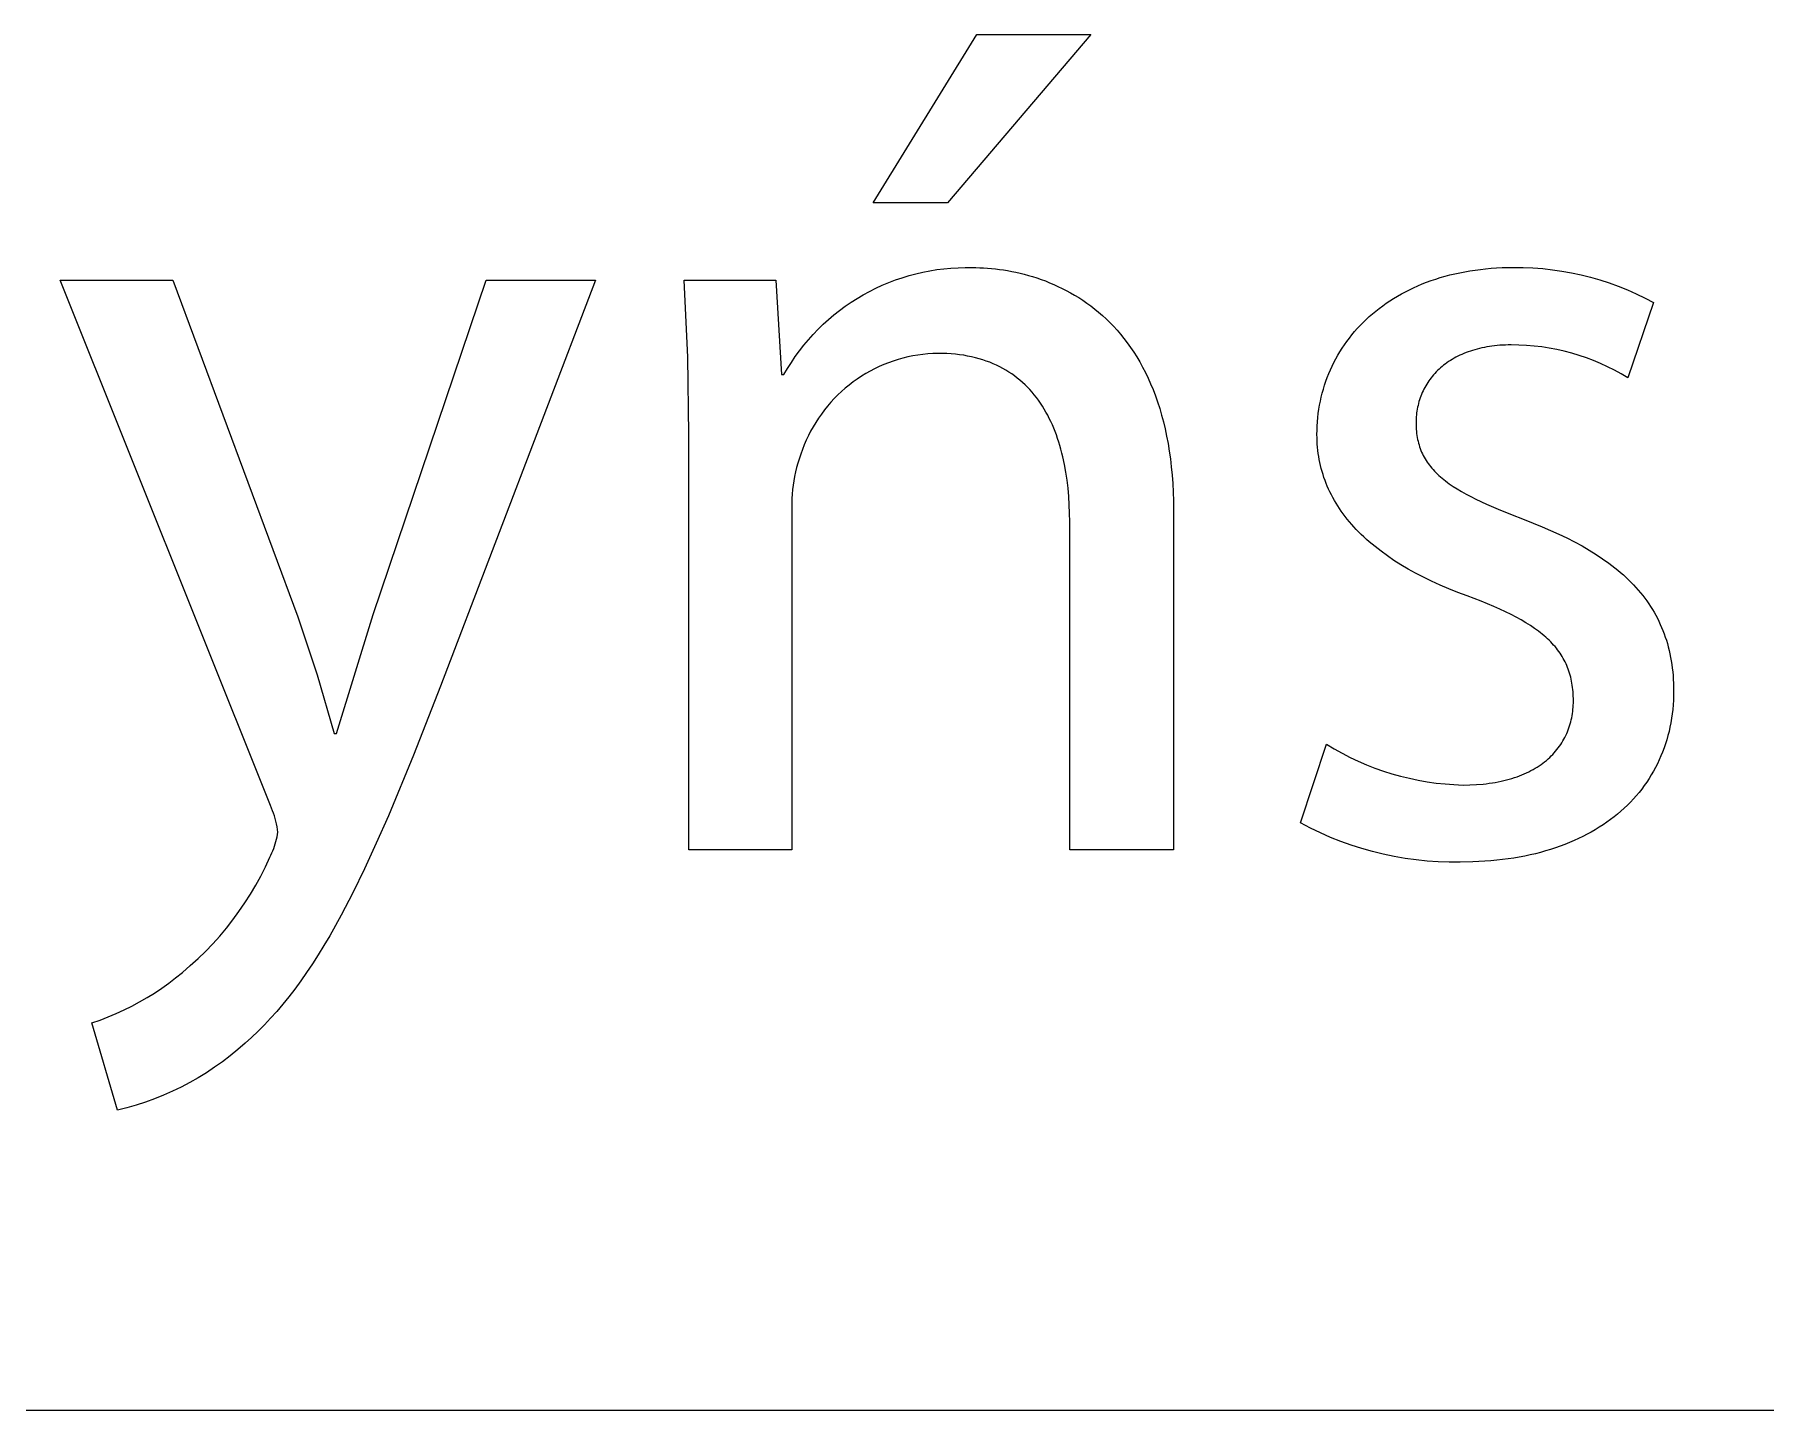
# Model space of a CAD drawing. Header units: millimetres. Extents: x 1422 to 6060, y -58 to 3182.
# Drawn here: x 5380.7 to 5449, y -57.9 to -3.7 of the extents above; entities that cross this region are included whole.
import ezdxf

# ---------------------------------------------------------------- set-up
doc = ezdxf.new("R2010")
doc.units = ezdxf.units.MM
doc.header["$MEASUREMENT"] = 0
doc.layers.add('Domyślny', color=7, linetype='Continuous', true_color=0x000000)

msp = doc.modelspace()

# ---------------------------------------------------------------- linework, layer by layer
at = {"layer": 'Domyślny', "color": 18, "lineweight": 15, "true_color": 0x000000}
for p, q in [((5413.796, -10.305), (5417.889, -3.665)), ((5422.383, -3.665), (5416.731, -10.305)), ((5417.889, -3.665), (5422.383, -3.665)), ((5416.731, -10.305), (5413.796, -10.305)), ((5416.028, -12.98), (5416.305, -12.935)), ((5416.305, -12.935), (5416.583, -12.9)), ((5416.583, -12.9), (5416.863, -12.874)), ((5416.863, -12.874), (5417.143, -12.857)), ((5417.143, -12.857), (5417.423, -12.85)), ((5417.423, -12.85), (5417.703, -12.853)), ((5417.703, -12.853), (5417.85, -12.854)), ((5417.85, -12.854), (5417.999, -12.859)), ((5417.999, -12.859), (5418.151, -12.866)), ((5418.151, -12.866), (5418.304, -12.876)), ((5418.304, -12.876), (5418.459, -12.889)), ((5418.459, -12.889), (5418.617, -12.905)), ((5418.617, -12.905), (5418.775, -12.925)), ((5418.775, -12.925), (5418.936, -12.948)), ((5418.936, -12.948), (5419.097, -12.974)), ((5437.334, -12.981), (5437.539, -12.949)), ((5437.539, -12.949), (5437.747, -12.922)), ((5437.747, -12.922), (5437.957, -12.899)), ((5437.957, -12.899), (5438.171, -12.88)), ((5438.171, -12.88), (5438.388, -12.865)), ((5438.388, -12.865), (5438.607, -12.854)), ((5438.607, -12.854), (5438.83, -12.848)), ((5438.83, -12.848), (5439.055, -12.845)), ((5439.055, -12.845), (5439.439, -12.849)), ((5439.439, -12.849), (5439.823, -12.865)), ((5439.823, -12.865), (5440.206, -12.894)), ((5440.206, -12.894), (5440.588, -12.936)), ((5440.588, -12.936), (5440.968, -12.992)), ((5390.019, -34.072), (5381.726, -13.347)), ((5381.726, -13.347), (5386.174, -13.347)), ((5386.174, -13.347), (5391.1, -26.628)), ((5394.065, -26.536), (5398.528, -13.347)), ((5402.837, -13.347), (5396.721, -29.362)), ((5398.528, -13.347), (5402.837, -13.347)), ((5406.482, -16.388), (5406.337, -13.347)), ((5406.337, -13.347), (5409.951, -13.347)), ((5409.951, -13.347), (5410.183, -17.069)), ((5413.9, -13.668), (5414.155, -13.551)), ((5414.155, -13.551), (5414.413, -13.442)), ((5414.413, -13.442), (5414.675, -13.342)), ((5414.675, -13.342), (5414.941, -13.252)), ((5414.941, -13.252), (5415.209, -13.17)), ((5415.209, -13.17), (5415.48, -13.097)), ((5415.48, -13.097), (5415.753, -13.034)), ((5415.753, -13.034), (5416.028, -12.98)), ((5419.097, -12.974), (5419.26, -13.004)), ((5419.26, -13.004), (5419.424, -13.038)), ((5419.424, -13.038), (5419.589, -13.075)), ((5419.589, -13.075), (5419.754, -13.116)), ((5419.754, -13.116), (5419.92, -13.161)), ((5419.92, -13.161), (5420.086, -13.21)), ((5420.086, -13.21), (5420.253, -13.263)), ((5420.253, -13.263), (5420.42, -13.32)), ((5420.42, -13.32), (5420.587, -13.382)), ((5420.587, -13.382), (5420.754, -13.448)), ((5420.754, -13.448), (5420.92, -13.518)), ((5420.92, -13.518), (5421.086, -13.593)), ((5421.086, -13.593), (5421.251, -13.672)), ((5434.951, -13.725), (5435.115, -13.647)), ((5435.115, -13.647), (5435.282, -13.572)), ((5435.282, -13.572), (5435.453, -13.5)), ((5435.453, -13.5), (5435.627, -13.432)), ((5435.627, -13.432), (5435.804, -13.368)), ((5435.804, -13.368), (5435.985, -13.306)), ((5435.985, -13.306), (5436.168, -13.249)), ((5436.168, -13.249), (5436.355, -13.195)), ((5436.355, -13.195), (5436.544, -13.144)), ((5436.544, -13.144), (5436.737, -13.098)), ((5436.737, -13.098), (5436.933, -13.055)), ((5436.933, -13.055), (5437.132, -13.016)), ((5437.132, -13.016), (5437.334, -12.981)), ((5440.968, -12.992), (5441.346, -13.06)), ((5441.346, -13.06), (5441.721, -13.141)), ((5441.721, -13.141), (5442.094, -13.234)), ((5442.094, -13.234), (5442.463, -13.341)), ((5442.463, -13.341), (5442.829, -13.459)), ((5442.829, -13.459), (5443.19, -13.591)), ((5443.19, -13.591), (5443.546, -13.734)), ((5412.694, -14.38), (5412.925, -14.221)), ((5412.925, -14.221), (5413.162, -14.071)), ((5413.162, -14.071), (5413.403, -13.928)), ((5413.403, -13.928), (5413.649, -13.794)), ((5413.649, -13.794), (5413.9, -13.668)), ((5421.251, -13.672), (5421.415, -13.757)), ((5421.415, -13.757), (5421.579, -13.846)), ((5421.579, -13.846), (5421.741, -13.94)), ((5421.741, -13.94), (5421.903, -14.039)), ((5421.903, -14.039), (5422.063, -14.143)), ((5422.063, -14.143), (5422.221, -14.252)), ((5422.221, -14.252), (5422.378, -14.367)), ((5433.894, -14.36), (5434.035, -14.261)), ((5434.035, -14.261), (5434.179, -14.164)), ((5434.179, -14.164), (5434.327, -14.07)), ((5434.327, -14.07), (5434.478, -13.979)), ((5434.478, -13.979), (5434.632, -13.891)), ((5434.632, -13.891), (5434.79, -13.807)), ((5434.79, -13.807), (5434.951, -13.725)), ((5443.546, -13.734), (5443.897, -13.889)), ((5444.583, -14.235), (5443.564, -17.2)), ((5443.897, -13.889), (5444.243, -14.056)), ((5444.243, -14.056), (5444.583, -14.235)), ((5411.826, -15.09), (5412.034, -14.901)), ((5412.034, -14.901), (5412.248, -14.72)), ((5412.248, -14.72), (5412.468, -14.546)), ((5412.468, -14.546), (5412.694, -14.38)), ((5422.378, -14.367), (5422.533, -14.487)), ((5422.533, -14.487), (5422.685, -14.612)), ((5422.685, -14.612), (5422.836, -14.743)), ((5422.836, -14.743), (5422.985, -14.879)), ((5422.985, -14.879), (5423.131, -15.022)), ((5433.007, -15.136), (5433.123, -15.017)), ((5433.123, -15.017), (5433.243, -14.901)), ((5433.243, -14.901), (5433.366, -14.787)), ((5433.366, -14.787), (5433.493, -14.676)), ((5433.493, -14.676), (5433.623, -14.568)), ((5433.623, -14.568), (5433.757, -14.463)), ((5433.757, -14.463), (5433.894, -14.36)), ((5411.063, -15.911), (5411.243, -15.696)), ((5411.243, -15.696), (5411.43, -15.487)), ((5411.43, -15.487), (5411.625, -15.285)), ((5411.625, -15.285), (5411.826, -15.09)), ((5423.131, -15.022), (5423.274, -15.17)), ((5423.274, -15.17), (5423.415, -15.324)), ((5423.415, -15.324), (5423.553, -15.484)), ((5423.553, -15.484), (5423.688, -15.65)), ((5423.688, -15.65), (5423.82, -15.823)), ((5432.481, -15.765), (5432.579, -15.635)), ((5432.579, -15.635), (5432.68, -15.506)), ((5432.68, -15.506), (5432.785, -15.38)), ((5432.785, -15.38), (5432.894, -15.257)), ((5432.894, -15.257), (5433.007, -15.136)), ((5410.567, -16.59), (5410.724, -16.358)), ((5410.724, -16.358), (5410.89, -16.131)), ((5410.89, -16.131), (5411.063, -15.911)), ((5415.162, -16.379), (5414.969, -16.426)), ((5415.357, -16.338), (5415.162, -16.379)), ((5415.553, -16.304), (5415.357, -16.338)), ((5415.75, -16.276), (5415.553, -16.304)), ((5415.947, -16.256), (5415.75, -16.276)), ((5416.146, -16.242), (5415.947, -16.256)), ((5416.344, -16.235), (5416.146, -16.242)), ((5416.524, -16.237), (5416.344, -16.235)), ((5416.699, -16.244), (5416.524, -16.237)), ((5416.871, -16.255), (5416.699, -16.244)), ((5417.039, -16.27), (5416.871, -16.255)), ((5417.204, -16.289), (5417.039, -16.27)), ((5417.365, -16.313), (5417.204, -16.289)), ((5417.522, -16.341), (5417.365, -16.313)), ((5417.677, -16.372), (5417.522, -16.341)), ((5417.827, -16.408), (5417.677, -16.372)), ((5423.82, -15.823), (5423.948, -16.001)), ((5423.948, -16.001), (5424.073, -16.186)), ((5424.073, -16.186), (5424.194, -16.378)), ((5424.194, -16.378), (5424.312, -16.576)), ((5432.048, -16.45), (5432.127, -16.309)), ((5432.127, -16.309), (5432.21, -16.17)), ((5432.21, -16.17), (5432.296, -16.033)), ((5432.296, -16.033), (5432.387, -15.898)), ((5432.387, -15.898), (5432.481, -15.765)), ((5436.86, -16.351), (5436.784, -16.391)), ((5436.938, -16.313), (5436.86, -16.351)), ((5437.017, -16.277), (5436.938, -16.313)), ((5437.099, -16.242), (5437.017, -16.277)), ((5437.182, -16.208), (5437.099, -16.242)), ((5437.266, -16.177), (5437.182, -16.208)), ((5437.353, -16.147), (5437.266, -16.177)), ((5437.441, -16.118), (5437.353, -16.147)), ((5437.531, -16.091), (5437.441, -16.118)), ((5437.622, -16.066), (5437.531, -16.091)), ((5437.715, -16.042), (5437.622, -16.066)), ((5437.81, -16.021), (5437.715, -16.042)), ((5437.907, -16.001), (5437.81, -16.021)), ((5438.005, -15.982), (5437.907, -16.001)), ((5438.105, -15.966), (5438.005, -15.982)), ((5438.206, -15.952), (5438.105, -15.966)), ((5438.309, -15.939), (5438.206, -15.952)), ((5438.414, -15.928), (5438.309, -15.939)), ((5438.52, -15.919), (5438.414, -15.928)), ((5438.628, -15.912), (5438.52, -15.919)), ((5438.738, -15.907), (5438.628, -15.912)), ((5438.849, -15.904), (5438.738, -15.907)), ((5438.962, -15.903), (5438.849, -15.904)), ((5439.265, -15.908), (5438.962, -15.903)), ((5439.567, -15.923), (5439.265, -15.908)), ((5439.868, -15.949), (5439.567, -15.923)), ((5440.169, -15.985), (5439.868, -15.949)), ((5440.468, -16.032), (5440.169, -15.985)), ((5440.765, -16.089), (5440.468, -16.032)), ((5441.06, -16.156), (5440.765, -16.089)), ((5441.353, -16.233), (5441.06, -16.156)), ((5441.643, -16.32), (5441.353, -16.233)), ((5441.929, -16.417), (5441.643, -16.32)), ((5406.523, -19.432), (5406.482, -16.388)), ((5410.183, -17.069), (5410.275, -17.069)), ((5410.275, -17.069), (5410.417, -16.827)), ((5410.417, -16.827), (5410.567, -16.59)), ((5413.505, -17.036), (5413.335, -17.14)), ((5413.678, -16.938), (5413.505, -17.036)), ((5413.854, -16.846), (5413.678, -16.938)), ((5414.034, -16.76), (5413.854, -16.846)), ((5414.216, -16.681), (5414.034, -16.76)), ((5414.401, -16.607), (5414.216, -16.681)), ((5414.588, -16.54), (5414.401, -16.607)), ((5414.778, -16.48), (5414.588, -16.54)), ((5414.969, -16.426), (5414.778, -16.48)), ((5417.974, -16.447), (5417.827, -16.408)), ((5418.118, -16.491), (5417.974, -16.447)), ((5418.258, -16.538), (5418.118, -16.491)), ((5418.395, -16.589), (5418.258, -16.538)), ((5418.529, -16.644), (5418.395, -16.589)), ((5418.659, -16.702), (5418.529, -16.644)), ((5418.786, -16.764), (5418.659, -16.702)), ((5418.91, -16.83), (5418.786, -16.764)), ((5419.031, -16.899), (5418.91, -16.83)), ((5419.148, -16.972), (5419.031, -16.899)), ((5419.262, -17.047), (5419.148, -16.972)), ((5419.373, -17.127), (5419.262, -17.047)), ((5424.312, -16.576), (5424.425, -16.781)), ((5424.425, -16.781), (5424.535, -16.992)), ((5424.535, -16.992), (5424.64, -17.21)), ((5431.711, -17.184), (5431.771, -17.033)), ((5431.771, -17.033), (5431.834, -16.885)), ((5431.834, -16.885), (5431.901, -16.738)), ((5431.901, -16.738), (5431.973, -16.593)), ((5431.973, -16.593), (5432.048, -16.45)), ((5435.953, -17.027), (5435.901, -17.085)), ((5436.006, -16.971), (5435.953, -17.027)), ((5436.061, -16.915), (5436.006, -16.971)), ((5436.118, -16.861), (5436.061, -16.915)), ((5436.177, -16.808), (5436.118, -16.861)), ((5436.237, -16.757), (5436.177, -16.808)), ((5436.299, -16.706), (5436.237, -16.757)), ((5436.363, -16.657), (5436.299, -16.706)), ((5436.429, -16.609), (5436.363, -16.657)), ((5436.496, -16.563), (5436.429, -16.609)), ((5436.566, -16.518), (5436.496, -16.563)), ((5436.637, -16.474), (5436.566, -16.518)), ((5436.709, -16.432), (5436.637, -16.474)), ((5436.784, -16.391), (5436.709, -16.432)), ((5442.213, -16.524), (5441.929, -16.417)), ((5442.492, -16.64), (5442.213, -16.524)), ((5442.767, -16.766), (5442.492, -16.64)), ((5443.038, -16.902), (5442.767, -16.766)), ((5443.303, -17.047), (5443.038, -16.902)), ((5443.564, -17.2), (5443.303, -17.047)), ((5412.546, -17.742), (5412.401, -17.878)), ((5412.695, -17.611), (5412.546, -17.742)), ((5412.849, -17.485), (5412.695, -17.611)), ((5413.007, -17.364), (5412.849, -17.485)), ((5413.169, -17.249), (5413.007, -17.364)), ((5413.335, -17.14), (5413.169, -17.249)), ((5419.481, -17.209), (5419.373, -17.127)), ((5419.586, -17.295), (5419.481, -17.209)), ((5419.688, -17.383), (5419.586, -17.295)), ((5419.786, -17.475), (5419.688, -17.383)), ((5419.882, -17.57), (5419.786, -17.475)), ((5419.975, -17.668), (5419.882, -17.57)), ((5420.065, -17.769), (5419.975, -17.668)), ((5424.64, -17.21), (5424.741, -17.435)), ((5424.741, -17.435), (5424.837, -17.668)), ((5424.837, -17.668), (5424.929, -17.907)), ((5431.512, -17.801), (5431.556, -17.644)), ((5431.556, -17.644), (5431.604, -17.489)), ((5431.604, -17.489), (5431.655, -17.335)), ((5431.655, -17.335), (5431.711, -17.184)), ((5435.486, -17.718), (5435.455, -17.786)), ((5435.52, -17.65), (5435.486, -17.718)), ((5435.555, -17.583), (5435.52, -17.65)), ((5435.592, -17.518), (5435.555, -17.583)), ((5435.63, -17.453), (5435.592, -17.518)), ((5435.671, -17.389), (5435.63, -17.453)), ((5435.713, -17.326), (5435.671, -17.389)), ((5435.758, -17.264), (5435.713, -17.326)), ((5435.804, -17.203), (5435.758, -17.264)), ((5435.852, -17.144), (5435.804, -17.203)), ((5435.901, -17.085), (5435.852, -17.144)), ((5411.995, -18.315), (5411.87, -18.47)), ((5412.125, -18.165), (5411.995, -18.315)), ((5412.261, -18.019), (5412.125, -18.165)), ((5412.401, -17.878), (5412.261, -18.019)), ((5420.151, -17.873), (5420.065, -17.769)), ((5420.235, -17.979), (5420.151, -17.873)), ((5420.316, -18.088), (5420.235, -17.979)), ((5420.394, -18.2), (5420.316, -18.088)), ((5420.47, -18.315), (5420.394, -18.2)), ((5420.542, -18.432), (5420.47, -18.315)), ((5420.612, -18.552), (5420.542, -18.432)), ((5424.929, -17.907), (5425.016, -18.154)), ((5425.016, -18.154), (5425.098, -18.407)), ((5425.098, -18.407), (5425.175, -18.669)), ((5431.379, -18.442), (5431.406, -18.28)), ((5431.406, -18.28), (5431.437, -18.119)), ((5431.437, -18.119), (5431.473, -17.959)), ((5431.473, -17.959), (5431.512, -17.801)), ((5435.271, -18.361), (5435.257, -18.436)), ((5435.288, -18.287), (5435.271, -18.361)), ((5435.306, -18.213), (5435.288, -18.287)), ((5435.326, -18.14), (5435.306, -18.213)), ((5435.348, -18.068), (5435.326, -18.14)), ((5435.372, -17.996), (5435.348, -18.068)), ((5435.398, -17.925), (5435.372, -17.996)), ((5435.425, -17.855), (5435.398, -17.925)), ((5435.455, -17.786), (5435.425, -17.855)), ((5411.528, -18.958), (5411.426, -19.129)), ((5411.637, -18.792), (5411.528, -18.958)), ((5411.751, -18.629), (5411.637, -18.792)), ((5411.87, -18.47), (5411.751, -18.629)), ((5420.679, -18.674), (5420.612, -18.552)), ((5420.743, -18.799), (5420.679, -18.674)), ((5420.805, -18.926), (5420.743, -18.799)), ((5420.864, -19.055), (5420.805, -18.926)), ((5420.92, -19.186), (5420.864, -19.055)), ((5425.175, -18.669), (5425.246, -18.937)), ((5425.246, -18.937), (5425.312, -19.213)), ((5431.305, -19.271), (5431.311, -19.103)), ((5431.311, -19.103), (5431.322, -18.936)), ((5431.322, -18.936), (5431.336, -18.77)), ((5431.336, -18.77), (5431.355, -18.605)), ((5431.355, -18.605), (5431.379, -18.442)), ((5435.21, -18.898), (5435.209, -18.976)), ((5435.209, -18.976), (5435.21, -19.062)), ((5435.213, -18.819), (5435.21, -18.898)), ((5435.21, -19.062), (5435.213, -19.147)), ((5435.218, -18.742), (5435.213, -18.819)), ((5435.225, -18.664), (5435.218, -18.742)), ((5435.234, -18.588), (5435.225, -18.664)), ((5435.244, -18.511), (5435.234, -18.588)), ((5435.257, -18.436), (5435.244, -18.511)), ((5406.523, -35.817), (5406.523, -19.432)), ((5411.153, -19.659), (5411.075, -19.842)), ((5411.238, -19.479), (5411.153, -19.659)), ((5411.329, -19.302), (5411.238, -19.479)), ((5411.426, -19.129), (5411.329, -19.302)), ((5420.974, -19.32), (5420.92, -19.186)), ((5421.025, -19.456), (5420.974, -19.32)), ((5421.073, -19.594), (5421.025, -19.456)), ((5421.119, -19.734), (5421.073, -19.594)), ((5421.163, -19.876), (5421.119, -19.734)), ((5425.312, -19.213), (5425.373, -19.497)), ((5425.373, -19.497), (5425.427, -19.789)), ((5425.427, -19.789), (5425.476, -20.089)), ((5431.302, -19.439), (5431.305, -19.271)), ((5431.304, -19.565), (5431.302, -19.439)), ((5431.308, -19.69), (5431.304, -19.565)), ((5431.315, -19.814), (5431.308, -19.69)), ((5435.213, -19.147), (5435.218, -19.23)), ((5435.218, -19.23), (5435.225, -19.312)), ((5435.225, -19.312), (5435.234, -19.393)), ((5435.234, -19.393), (5435.245, -19.472)), ((5435.245, -19.472), (5435.258, -19.55)), ((5435.258, -19.55), (5435.272, -19.627)), ((5435.272, -19.627), (5435.289, -19.702)), ((5435.289, -19.702), (5435.308, -19.776)), ((5435.308, -19.776), (5435.329, -19.849)), ((5410.878, -20.405), (5410.823, -20.573)), ((5410.937, -20.215), (5410.878, -20.405)), ((5411.003, -20.027), (5410.937, -20.215)), ((5411.075, -19.842), (5411.003, -20.027)), ((5421.204, -20.02), (5421.163, -19.876)), ((5421.242, -20.166), (5421.204, -20.02)), ((5421.278, -20.313), (5421.242, -20.166)), ((5421.344, -20.614), (5421.278, -20.313)), ((5425.476, -20.089), (5425.519, -20.396)), ((5425.519, -20.396), (5425.556, -20.711)), ((5431.325, -19.938), (5431.315, -19.814)), ((5431.338, -20.061), (5431.325, -19.938)), ((5431.353, -20.183), (5431.338, -20.061)), ((5431.371, -20.304), (5431.353, -20.183)), ((5431.393, -20.425), (5431.371, -20.304)), ((5431.417, -20.545), (5431.393, -20.425)), ((5435.329, -19.849), (5435.351, -19.921)), ((5435.351, -19.921), (5435.376, -19.992)), ((5435.376, -19.992), (5435.403, -20.061)), ((5435.403, -20.061), (5435.432, -20.13)), ((5435.432, -20.13), (5435.463, -20.198)), ((5435.463, -20.198), (5435.496, -20.264)), ((5435.496, -20.264), (5435.531, -20.33)), ((5435.531, -20.33), (5435.568, -20.394)), ((5435.568, -20.394), (5435.607, -20.458)), ((5435.607, -20.458), (5435.648, -20.521)), ((5410.692, -21.088), (5410.66, -21.262)), ((5410.73, -20.915), (5410.692, -21.088)), ((5410.774, -20.743), (5410.73, -20.915)), ((5410.823, -20.573), (5410.774, -20.743)), ((5421.399, -20.921), (5421.344, -20.614)), ((5421.446, -21.234), (5421.399, -20.921)), ((5425.556, -20.711), (5425.586, -21.035)), ((5425.586, -21.035), (5425.61, -21.367)), ((5431.443, -20.664), (5431.417, -20.545)), ((5431.473, -20.782), (5431.443, -20.664)), ((5431.506, -20.9), (5431.473, -20.782)), ((5431.541, -21.017), (5431.506, -20.9)), ((5431.579, -21.133), (5431.541, -21.017)), ((5431.62, -21.249), (5431.579, -21.133)), ((5435.648, -20.521), (5435.692, -20.583)), ((5435.692, -20.583), (5435.737, -20.644)), ((5435.737, -20.644), (5435.784, -20.704)), ((5435.784, -20.704), (5435.834, -20.764)), ((5435.834, -20.764), (5435.886, -20.823)), ((5435.886, -20.823), (5435.939, -20.881)), ((5435.939, -20.881), (5435.995, -20.938)), ((5435.995, -20.938), (5436.053, -20.995)), ((5436.053, -20.995), (5436.114, -21.051)), ((5436.114, -21.051), (5436.176, -21.106)), ((5436.176, -21.106), (5436.24, -21.161)), ((5436.24, -21.161), (5436.307, -21.216)), ((5410.596, -21.789), (5410.587, -21.966)), ((5410.612, -21.612), (5410.596, -21.789)), ((5410.633, -21.437), (5410.612, -21.612)), ((5410.66, -21.262), (5410.633, -21.437)), ((5421.483, -21.553), (5421.446, -21.234)), ((5421.512, -21.877), (5421.483, -21.553)), ((5425.61, -21.367), (5425.627, -21.707)), ((5425.627, -21.707), (5425.638, -22.055)), ((5431.664, -21.363), (5431.62, -21.249)), ((5431.711, -21.477), (5431.664, -21.363)), ((5431.761, -21.59), (5431.711, -21.477)), ((5431.814, -21.702), (5431.761, -21.59)), ((5431.869, -21.813), (5431.814, -21.702)), ((5431.928, -21.924), (5431.869, -21.813)), ((5436.307, -21.216), (5436.376, -21.27)), ((5436.376, -21.27), (5436.447, -21.323)), ((5436.447, -21.323), (5436.52, -21.376)), ((5436.52, -21.376), (5436.672, -21.481)), ((5436.672, -21.481), (5436.834, -21.584)), ((5436.834, -21.584), (5437.004, -21.686)), ((5437.004, -21.686), (5437.183, -21.786)), ((5437.183, -21.786), (5437.371, -21.887)), ((5410.587, -21.966), (5410.583, -22.143)), ((5410.583, -22.143), (5410.584, -22.32)), ((5410.584, -22.32), (5410.584, -35.817)), ((5421.533, -22.205), (5421.512, -21.877)), ((5421.545, -22.539), (5421.533, -22.205)), ((5425.638, -22.055), (5425.641, -22.412)), ((5425.641, -22.412), (5425.641, -35.817)), ((5431.989, -22.034), (5431.928, -21.924)), ((5432.053, -22.143), (5431.989, -22.034)), ((5432.12, -22.251), (5432.053, -22.143)), ((5432.19, -22.358), (5432.12, -22.251)), ((5432.263, -22.464), (5432.19, -22.358)), ((5432.339, -22.57), (5432.263, -22.464)), ((5437.371, -21.887), (5437.568, -21.986)), ((5437.568, -21.986), (5437.989, -22.185)), ((5437.989, -22.185), (5438.446, -22.383)), ((5438.446, -22.383), (5438.94, -22.585)), ((5421.549, -22.876), (5421.545, -22.539)), ((5421.549, -35.817), (5421.549, -22.876)), ((5432.418, -22.674), (5432.339, -22.57)), ((5432.499, -22.778), (5432.418, -22.674)), ((5432.584, -22.881), (5432.499, -22.778)), ((5432.671, -22.983), (5432.584, -22.881)), ((5432.762, -23.084), (5432.671, -22.983)), ((5432.855, -23.184), (5432.762, -23.084)), ((5432.952, -23.283), (5432.855, -23.184)), ((5438.94, -22.585), (5439.472, -22.791)), ((5439.472, -22.791), (5439.832, -22.93)), ((5439.832, -22.93), (5440.182, -23.072)), ((5440.182, -23.072), (5440.52, -23.217)), ((5433.051, -23.382), (5432.952, -23.283)), ((5433.153, -23.479), (5433.051, -23.382)), ((5433.258, -23.576), (5433.153, -23.479)), ((5433.366, -23.671), (5433.258, -23.576)), ((5433.478, -23.766), (5433.366, -23.671)), ((5433.592, -23.859), (5433.478, -23.766)), ((5433.829, -24.044), (5433.592, -23.859)), ((5440.52, -23.217), (5440.847, -23.366)), ((5440.847, -23.366), (5441.163, -23.518)), ((5441.163, -23.518), (5441.467, -23.674)), ((5441.467, -23.674), (5441.76, -23.834)), ((5441.76, -23.834), (5442.042, -23.997)), ((5434.078, -24.224), (5433.829, -24.044)), ((5434.339, -24.401), (5434.078, -24.224)), ((5434.612, -24.573), (5434.339, -24.401)), ((5434.897, -24.742), (5434.612, -24.573)), ((5442.042, -23.997), (5442.312, -24.165)), ((5442.312, -24.165), (5442.571, -24.338)), ((5442.571, -24.338), (5442.819, -24.514)), ((5442.819, -24.514), (5442.939, -24.605)), ((5435.194, -24.906), (5434.897, -24.742)), ((5435.504, -25.066), (5435.194, -24.906)), ((5435.825, -25.222), (5435.504, -25.066)), ((5436.158, -25.374), (5435.825, -25.222)), ((5442.939, -24.605), (5443.055, -24.696)), ((5443.055, -24.696), (5443.169, -24.789)), ((5443.169, -24.789), (5443.28, -24.882)), ((5443.28, -24.882), (5443.388, -24.977)), ((5443.388, -24.977), (5443.494, -25.074)), ((5443.494, -25.074), (5443.596, -25.171)), ((5443.596, -25.171), (5443.696, -25.27)), ((5436.504, -25.521), (5436.158, -25.374)), ((5436.862, -25.664), (5436.504, -25.521)), ((5437.233, -25.802), (5436.862, -25.664)), ((5437.778, -26.01), (5437.233, -25.802)), ((5443.696, -25.27), (5443.793, -25.37)), ((5443.793, -25.37), (5443.886, -25.472)), ((5443.886, -25.472), (5443.978, -25.575)), ((5443.978, -25.575), (5444.066, -25.679)), ((5444.066, -25.679), (5444.151, -25.785)), ((5444.151, -25.785), (5444.233, -25.892)), ((5444.233, -25.892), (5444.313, -26.001)), ((5392.629, -31.23), (5394.065, -26.536)), ((5438.281, -26.219), (5437.778, -26.01)), ((5438.517, -26.323), (5438.281, -26.219)), ((5438.743, -26.429), (5438.517, -26.323)), ((5438.958, -26.535), (5438.743, -26.429)), ((5439.163, -26.642), (5438.958, -26.535)), ((5444.313, -26.001), (5444.39, -26.111)), ((5444.39, -26.111), (5444.464, -26.222)), ((5444.464, -26.222), (5444.535, -26.335)), ((5444.535, -26.335), (5444.603, -26.45)), ((5444.603, -26.45), (5444.668, -26.566)), ((5444.668, -26.566), (5444.73, -26.684)), ((5391.1, -26.628), (5391.856, -28.917)), ((5439.359, -26.75), (5439.163, -26.642)), ((5439.544, -26.86), (5439.359, -26.75)), ((5439.72, -26.97), (5439.544, -26.86)), ((5439.887, -27.083), (5439.72, -26.97)), ((5439.967, -27.14), (5439.887, -27.083)), ((5440.044, -27.197), (5439.967, -27.14)), ((5440.119, -27.255), (5440.044, -27.197)), ((5440.192, -27.314), (5440.119, -27.255)), ((5444.73, -26.684), (5444.79, -26.803)), ((5444.79, -26.803), (5444.846, -26.924)), ((5444.846, -26.924), (5444.9, -27.047)), ((5444.9, -27.047), (5444.951, -27.171)), ((5444.951, -27.171), (5444.999, -27.297)), ((5444.999, -27.297), (5445.044, -27.424)), ((5440.262, -27.373), (5440.192, -27.314)), ((5440.33, -27.432), (5440.262, -27.373)), ((5440.396, -27.492), (5440.33, -27.432)), ((5440.46, -27.553), (5440.396, -27.492)), ((5440.522, -27.614), (5440.46, -27.553)), ((5440.581, -27.676), (5440.522, -27.614)), ((5440.638, -27.739), (5440.581, -27.676)), ((5440.693, -27.802), (5440.638, -27.739)), ((5440.746, -27.866), (5440.693, -27.802)), ((5440.796, -27.931), (5440.746, -27.866)), ((5440.845, -27.996), (5440.796, -27.931)), ((5445.044, -27.424), (5445.086, -27.554)), ((5445.086, -27.554), (5445.125, -27.685)), ((5445.125, -27.685), (5445.161, -27.817)), ((5445.161, -27.817), (5445.195, -27.952)), ((5445.195, -27.952), (5445.225, -28.088)), ((5440.891, -28.062), (5440.845, -27.996)), ((5440.936, -28.13), (5440.891, -28.062)), ((5440.978, -28.197), (5440.936, -28.13)), ((5441.018, -28.266), (5440.978, -28.197)), ((5441.057, -28.336), (5441.018, -28.266)), ((5441.093, -28.406), (5441.057, -28.336)), ((5441.127, -28.477), (5441.093, -28.406)), ((5441.159, -28.55), (5441.127, -28.477)), ((5441.189, -28.623), (5441.159, -28.55)), ((5441.218, -28.697), (5441.189, -28.623)), ((5445.225, -28.088), (5445.253, -28.226)), ((5445.253, -28.226), (5445.278, -28.366)), ((5445.278, -28.366), (5445.3, -28.508)), ((5445.3, -28.508), (5445.318, -28.652)), ((5445.318, -28.652), (5445.334, -28.798)), ((5391.856, -28.917), (5392.536, -31.23)), ((5441.244, -28.772), (5441.218, -28.697)), ((5441.268, -28.849), (5441.244, -28.772)), ((5441.291, -28.926), (5441.268, -28.849)), ((5441.311, -29.004), (5441.291, -28.926)), ((5441.33, -29.083), (5441.311, -29.004)), ((5441.347, -29.164), (5441.33, -29.083)), ((5441.362, -29.245), (5441.347, -29.164)), ((5441.375, -29.328), (5441.362, -29.245)), ((5441.386, -29.412), (5441.375, -29.328)), ((5445.334, -28.798), (5445.348, -28.945)), ((5445.348, -28.945), (5445.358, -29.094)), ((5445.358, -29.094), (5445.365, -29.246)), ((5445.365, -29.246), (5445.369, -29.399)), ((5396.721, -29.362), (5395.662, -32.084)), ((5441.396, -29.497), (5441.386, -29.412)), ((5441.404, -29.583), (5441.396, -29.497)), ((5441.41, -29.671), (5441.404, -29.583)), ((5441.414, -29.759), (5441.41, -29.671)), ((5441.413, -30.112), (5441.417, -30.027)), ((5441.417, -29.849), (5441.414, -29.759)), ((5441.418, -29.941), (5441.417, -29.849)), ((5441.417, -30.027), (5441.418, -29.941)), ((5445.362, -29.92), (5445.351, -30.101)), ((5445.369, -29.738), (5445.362, -29.92)), ((5445.369, -29.399), (5445.371, -29.555)), ((5445.371, -29.555), (5445.369, -29.738)), ((5441.315, -30.772), (5441.335, -30.692)), ((5441.335, -30.692), (5441.352, -30.611)), ((5441.352, -30.611), (5441.367, -30.529)), ((5441.367, -30.529), (5441.381, -30.447)), ((5441.381, -30.447), (5441.392, -30.364)), ((5441.392, -30.364), (5441.401, -30.281)), ((5441.401, -30.281), (5441.408, -30.197)), ((5441.408, -30.197), (5441.413, -30.112)), ((5445.29, -30.631), (5445.261, -30.804)), ((5445.315, -30.456), (5445.29, -30.631)), ((5445.335, -30.279), (5445.315, -30.456)), ((5445.351, -30.101), (5445.335, -30.279)), ((5392.536, -31.23), (5392.629, -31.23)), ((5441.045, -31.454), (5441.084, -31.382)), ((5441.084, -31.382), (5441.12, -31.309)), ((5441.12, -31.309), (5441.154, -31.235)), ((5441.154, -31.235), (5441.186, -31.16)), ((5441.186, -31.16), (5441.216, -31.084)), ((5441.216, -31.084), (5441.244, -31.007)), ((5441.244, -31.007), (5441.27, -30.929)), ((5441.27, -30.929), (5441.293, -30.851)), ((5441.293, -30.851), (5441.315, -30.772)), ((5445.148, -31.312), (5445.102, -31.477)), ((5445.19, -31.144), (5445.148, -31.312)), ((5445.228, -30.975), (5445.19, -31.144)), ((5445.261, -30.804), (5445.228, -30.975)), ((5395.662, -32.084), (5394.67, -34.479)), ((5430.654, -34.759), (5431.673, -31.655)), ((5431.673, -31.655), (5431.978, -31.837)), ((5431.978, -31.837), (5432.29, -32.009)), ((5432.29, -32.009), (5432.607, -32.171)), ((5440.544, -32.115), (5440.604, -32.054)), ((5440.604, -32.054), (5440.662, -31.992)), ((5440.662, -31.992), (5440.717, -31.929)), ((5440.717, -31.929), (5440.77, -31.864)), ((5440.77, -31.864), (5440.821, -31.799)), ((5440.821, -31.799), (5440.87, -31.732)), ((5440.87, -31.732), (5440.917, -31.664)), ((5440.917, -31.664), (5440.962, -31.595)), ((5440.962, -31.595), (5441.005, -31.525)), ((5441.005, -31.525), (5441.045, -31.454)), ((5444.936, -31.959), (5444.873, -32.116)), ((5444.996, -31.801), (5444.936, -31.959)), ((5445.051, -31.64), (5444.996, -31.801)), ((5445.102, -31.477), (5445.051, -31.64)), ((5432.607, -32.171), (5432.928, -32.322)), ((5432.928, -32.322), (5433.255, -32.462)), ((5433.255, -32.462), (5433.586, -32.591)), ((5433.586, -32.591), (5433.922, -32.71)), ((5433.922, -32.71), (5434.261, -32.817)), ((5439.569, -32.781), (5439.658, -32.739)), ((5439.658, -32.739), (5439.744, -32.695)), ((5439.744, -32.695), (5439.827, -32.649)), ((5439.827, -32.649), (5439.909, -32.602)), ((5439.909, -32.602), (5439.988, -32.554)), ((5439.988, -32.554), (5440.065, -32.504)), ((5440.065, -32.504), (5440.14, -32.453)), ((5440.14, -32.453), (5440.213, -32.4)), ((5440.213, -32.4), (5440.284, -32.346)), ((5440.284, -32.346), (5440.352, -32.29)), ((5440.352, -32.29), (5440.418, -32.233)), ((5440.418, -32.233), (5440.482, -32.175)), ((5440.482, -32.175), (5440.544, -32.115)), ((5444.577, -32.72), (5444.492, -32.865)), ((5444.657, -32.572), (5444.577, -32.72)), ((5444.733, -32.422), (5444.657, -32.572)), ((5444.805, -32.27), (5444.733, -32.422)), ((5444.873, -32.116), (5444.805, -32.27)), ((5434.261, -32.817), (5434.603, -32.913)), ((5434.603, -32.913), (5434.949, -32.997)), ((5434.949, -32.997), (5435.297, -33.07)), ((5435.297, -33.07), (5435.647, -33.132)), ((5435.647, -33.132), (5435.999, -33.182)), ((5435.999, -33.182), (5436.353, -33.22)), ((5436.353, -33.22), (5436.707, -33.246)), ((5436.707, -33.246), (5437.063, -33.261)), ((5437.063, -33.261), (5437.336, -33.257)), ((5437.336, -33.257), (5437.6, -33.244)), ((5437.6, -33.244), (5437.855, -33.223)), ((5437.855, -33.223), (5437.979, -33.209)), ((5437.979, -33.209), (5438.101, -33.194)), ((5438.101, -33.194), (5438.221, -33.176)), ((5438.221, -33.176), (5438.338, -33.157)), ((5438.338, -33.157), (5438.453, -33.135)), ((5438.453, -33.135), (5438.566, -33.112)), ((5438.566, -33.112), (5438.676, -33.087)), ((5438.676, -33.087), (5438.784, -33.06)), ((5438.784, -33.06), (5438.89, -33.031)), ((5438.89, -33.031), (5438.994, -33.001)), ((5438.994, -33.001), (5439.095, -32.968)), ((5439.095, -32.968), (5439.195, -32.934)), ((5439.195, -32.934), (5439.292, -32.898)), ((5439.292, -32.898), (5439.387, -32.861)), ((5439.387, -32.861), (5439.479, -32.822)), ((5439.479, -32.822), (5439.569, -32.781)), ((5444.113, -33.42), (5444.008, -33.553)), ((5444.214, -33.285), (5444.113, -33.42)), ((5444.311, -33.148), (5444.214, -33.285)), ((5444.403, -33.007), (5444.311, -33.148)), ((5444.492, -32.865), (5444.403, -33.007)), ((5390.064, -34.172), (5390.019, -34.072)), ((5443.547, -34.057), (5443.422, -34.176)), ((5443.669, -33.935), (5443.547, -34.057)), ((5443.786, -33.81), (5443.669, -33.935)), ((5443.899, -33.683), (5443.786, -33.81)), ((5444.008, -33.553), (5443.899, -33.683)), ((5390.105, -34.273), (5390.064, -34.172)), ((5390.143, -34.376), (5390.105, -34.273)), ((5390.178, -34.48), (5390.143, -34.376)), ((5390.209, -34.585), (5390.178, -34.48)), ((5390.237, -34.69), (5390.209, -34.585)), ((5390.261, -34.797), (5390.237, -34.69)), ((5390.282, -34.905), (5390.261, -34.797)), ((5394.67, -34.479), (5394.194, -35.561)), ((5431.041, -34.962), (5430.654, -34.759)), ((5442.739, -34.729), (5442.59, -34.83)), ((5442.883, -34.624), (5442.739, -34.729)), ((5443.024, -34.516), (5442.883, -34.624)), ((5443.161, -34.406), (5443.024, -34.516)), ((5443.294, -34.292), (5443.161, -34.406)), ((5443.422, -34.176), (5443.294, -34.292)), ((5390.21, -35.585), (5390.236, -35.494)), ((5390.236, -35.494), (5390.26, -35.402)), ((5390.26, -35.402), (5390.28, -35.309)), ((5390.28, -35.309), (5390.298, -35.216)), ((5390.299, -35.013), (5390.282, -34.905)), ((5390.298, -35.216), (5390.312, -35.122)), ((5390.312, -35.122), (5390.299, -35.013)), ((5431.435, -35.152), (5431.041, -34.962)), ((5431.836, -35.327), (5431.435, -35.152)), ((5432.242, -35.489), (5431.836, -35.327)), ((5432.654, -35.637), (5432.242, -35.489)), ((5441.446, -35.455), (5441.267, -35.531)), ((5441.621, -35.375), (5441.446, -35.455)), ((5441.792, -35.292), (5441.621, -35.375)), ((5441.959, -35.206), (5441.792, -35.292)), ((5442.122, -35.117), (5441.959, -35.206)), ((5442.282, -35.024), (5442.122, -35.117)), ((5442.438, -34.929), (5442.282, -35.024)), ((5442.59, -34.83), (5442.438, -34.929)), ((5389.817, -36.483), (5389.988, -36.11)), ((5389.988, -36.11), (5390.032, -36.026)), ((5390.032, -36.026), (5390.073, -35.94)), ((5390.073, -35.94), (5390.112, -35.853)), ((5390.112, -35.853), (5390.147, -35.765)), ((5390.147, -35.765), (5390.18, -35.676)), ((5390.18, -35.676), (5390.21, -35.585)), ((5394.194, -35.561), (5393.726, -36.572)), ((5410.584, -35.817), (5406.523, -35.817)), ((5425.641, -35.817), (5421.549, -35.817)), ((5433.07, -35.77), (5432.654, -35.637)), ((5433.491, -35.889), (5433.07, -35.77)), ((5433.916, -35.993), (5433.491, -35.889)), ((5434.344, -36.082), (5433.916, -35.993)), ((5434.775, -36.157), (5434.344, -36.082)), ((5435.209, -36.216), (5434.775, -36.157)), ((5438.846, -36.175), (5438.621, -36.204)), ((5439.067, -36.141), (5438.846, -36.175)), ((5439.285, -36.104), (5439.067, -36.141)), ((5439.499, -36.063), (5439.285, -36.104)), ((5439.71, -36.018), (5439.499, -36.063)), ((5439.917, -35.969), (5439.71, -36.018)), ((5440.121, -35.917), (5439.917, -35.969)), ((5440.321, -35.862), (5440.121, -35.917)), ((5440.517, -35.802), (5440.321, -35.862)), ((5440.71, -35.74), (5440.517, -35.802)), ((5440.9, -35.674), (5440.71, -35.74)), ((5441.085, -35.604), (5440.9, -35.674)), ((5441.267, -35.531), (5441.085, -35.604)), ((5389.437, -37.212), (5389.633, -36.851)), ((5389.633, -36.851), (5389.817, -36.483)), ((5393.726, -36.572), (5393.266, -37.514)), ((5435.644, -36.261), (5435.209, -36.216)), ((5436.08, -36.29), (5435.644, -36.261)), ((5436.517, -36.304), (5436.08, -36.29)), ((5436.955, -36.303), (5436.517, -36.304)), ((5437.447, -36.295), (5436.955, -36.303)), ((5437.927, -36.271), (5437.447, -36.295)), ((5438.162, -36.252), (5437.927, -36.271)), ((5438.393, -36.23), (5438.162, -36.252)), ((5438.621, -36.204), (5438.393, -36.23)), ((5389.229, -37.566), (5389.437, -37.212)), ((5393.266, -37.514), (5392.81, -38.39)), ((5388.777, -38.252), (5389.009, -37.913)), ((5389.009, -37.913), (5389.229, -37.566)), ((5388.016, -39.221), (5388.281, -38.907)), ((5388.281, -38.907), (5388.535, -38.584)), ((5388.535, -38.584), (5388.777, -38.252)), ((5392.81, -38.39), (5392.356, -39.204)), ((5387.457, -39.823), (5387.742, -39.527)), ((5387.742, -39.527), (5388.016, -39.221)), ((5392.129, -39.589), (5391.901, -39.96)), ((5392.356, -39.204), (5392.129, -39.589)), ((5386.858, -40.385), (5387.162, -40.109)), ((5387.162, -40.109), (5387.457, -39.823)), ((5391.901, -39.96), (5391.673, -40.317)), ((5386.007, -41.076), (5386.279, -40.867)), ((5386.279, -40.867), (5386.544, -40.65)), ((5386.544, -40.65), (5386.858, -40.385)), ((5391.443, -40.66), (5391.212, -40.99)), ((5391.673, -40.317), (5391.443, -40.66)), ((5384.857, -41.819), (5385.153, -41.647)), ((5385.153, -41.647), (5385.444, -41.466)), ((5385.444, -41.466), (5385.729, -41.275)), ((5385.729, -41.275), (5386.007, -41.076)), ((5390.744, -41.613), (5390.507, -41.907)), ((5390.979, -41.308), (5390.744, -41.613)), ((5391.212, -40.99), (5390.979, -41.308)), ((5383.621, -42.408), (5383.937, -42.276)), ((5383.937, -42.276), (5384.248, -42.134)), ((5384.248, -42.134), (5384.555, -41.981)), ((5384.555, -41.981), (5384.857, -41.819)), ((5390.267, -42.189), (5390.024, -42.461)), ((5390.507, -41.907), (5390.267, -42.189)), ((5382.977, -42.642), (5383.301, -42.531)), ((5383.981, -46.086), (5382.977, -42.642)), ((5383.301, -42.531), (5383.621, -42.408)), ((5389.528, -42.973), (5389.273, -43.214)), ((5389.778, -42.722), (5389.528, -42.973)), ((5390.024, -42.461), (5389.778, -42.722)), ((5389.015, -43.446), (5388.727, -43.698)), ((5389.273, -43.214), (5389.015, -43.446)), ((5388.127, -44.174), (5387.815, -44.396)), ((5388.431, -43.941), (5388.127, -44.174)), ((5388.727, -43.698), (5388.431, -43.941)), ((5386.836, -44.998), (5386.497, -45.176)), ((5387.169, -44.809), (5386.836, -44.998)), ((5387.495, -44.608), (5387.169, -44.809)), ((5387.815, -44.396), (5387.495, -44.608)), ((5385.445, -45.639), (5385.085, -45.77)), ((5385.801, -45.497), (5385.445, -45.639)), ((5386.152, -45.342), (5385.801, -45.497)), ((5386.497, -45.176), (5386.152, -45.342)), ((5384.352, -45.993), (5383.981, -46.086)), ((5384.721, -45.888), (5384.352, -45.993)), ((5385.085, -45.77), (5384.721, -45.888)), ((6055.346, -57.926), (1422.194, -57.926)), ((6055.346, -57.926), (4307.177, -57.926))]:
    msp.add_line(p, q, dxfattribs=at)

doc.saveas('drawing.dxf')
